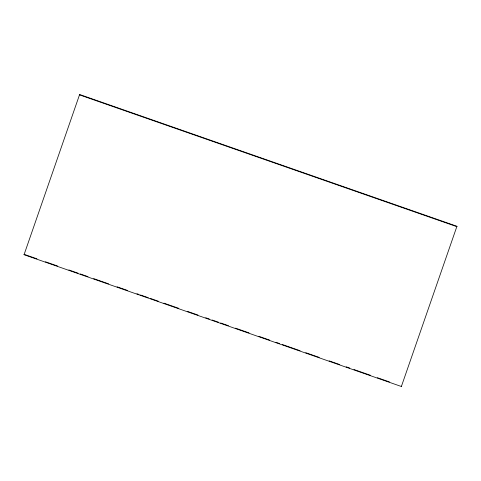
<?xml version="1.0" encoding="UTF-8"?>
<svg xmlns="http://www.w3.org/2000/svg" width="481" height="481" viewBox="0 0 481 481"><rect width="100%" height="100%" fill="white"/><g stroke="black" fill="none" stroke-linecap="round" stroke-linejoin="round"><path stroke-width="0.72" d="M24.05 254.714L79.624 94.504L456.95 226.286L401.376 386.496L24.05 254.714L24.176 254.353M79.624 94.504L79.497 94.865L456.824 226.647L456.95 226.286M401.376 386.496L401.503 386.135M24.886 254.599L36.947 258.808M45.454 261.784L57.516 265.993M68.861 269.955L78.078 273.178M80.207 273.923L88.011 276.647M93.687 278.625L108.58 283.832M117.093 286.802L127.73 290.518M136.953 293.741L139.075 294.48M140.494 294.979L148.298 297.703M150.427 298.442L158.225 301.172M163.901 303.15L178.794 308.351M187.307 311.327L197.944 315.043M205.748 317.767L209.295 319.005M212.133 319.997L218.512 322.222M220.641 322.967L228.445 325.691M235.54 328.168L249.014 332.876M258.94 336.345L269.582 340.061M275.968 342.292L279.509 343.53M282.347 344.516L300.078 350.709M305.754 352.693L319.228 357.401M329.16 360.87L339.796 364.586M346.182 366.811L349.729 368.049M353.986 369.54L370.298 375.234M377.387 377.711L389.448 381.926"/></g></svg>
